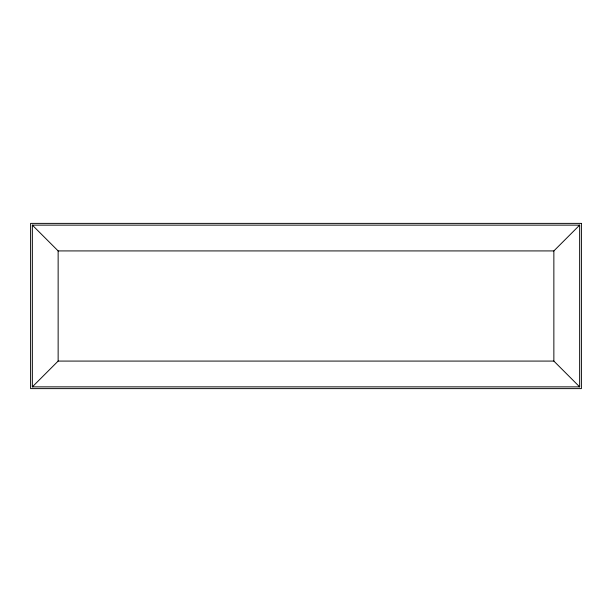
<?xml version="1.0" encoding="UTF-8"?>
<svg xmlns="http://www.w3.org/2000/svg" width="612" height="612" viewBox="0 0 612 612"><rect width="100%" height="100%" fill="white"/><g stroke="black" fill="none" stroke-linecap="round" stroke-linejoin="round"><path stroke-width="0.92" d="M32.352 386.868L58.14 361.08L553.86 361.08L579.648 386.868L579.648 225.132L32.352 225.132L32.352 386.868L579.648 386.868M32.352 225.132L58.14 250.92L553.86 250.92L579.648 225.132M553.86 250.92L553.86 361.08M58.14 250.92L58.14 361.08M581.4 223.38L30.6 223.38L30.6 388.62L581.4 388.62L581.4 223.38"/></g></svg>
